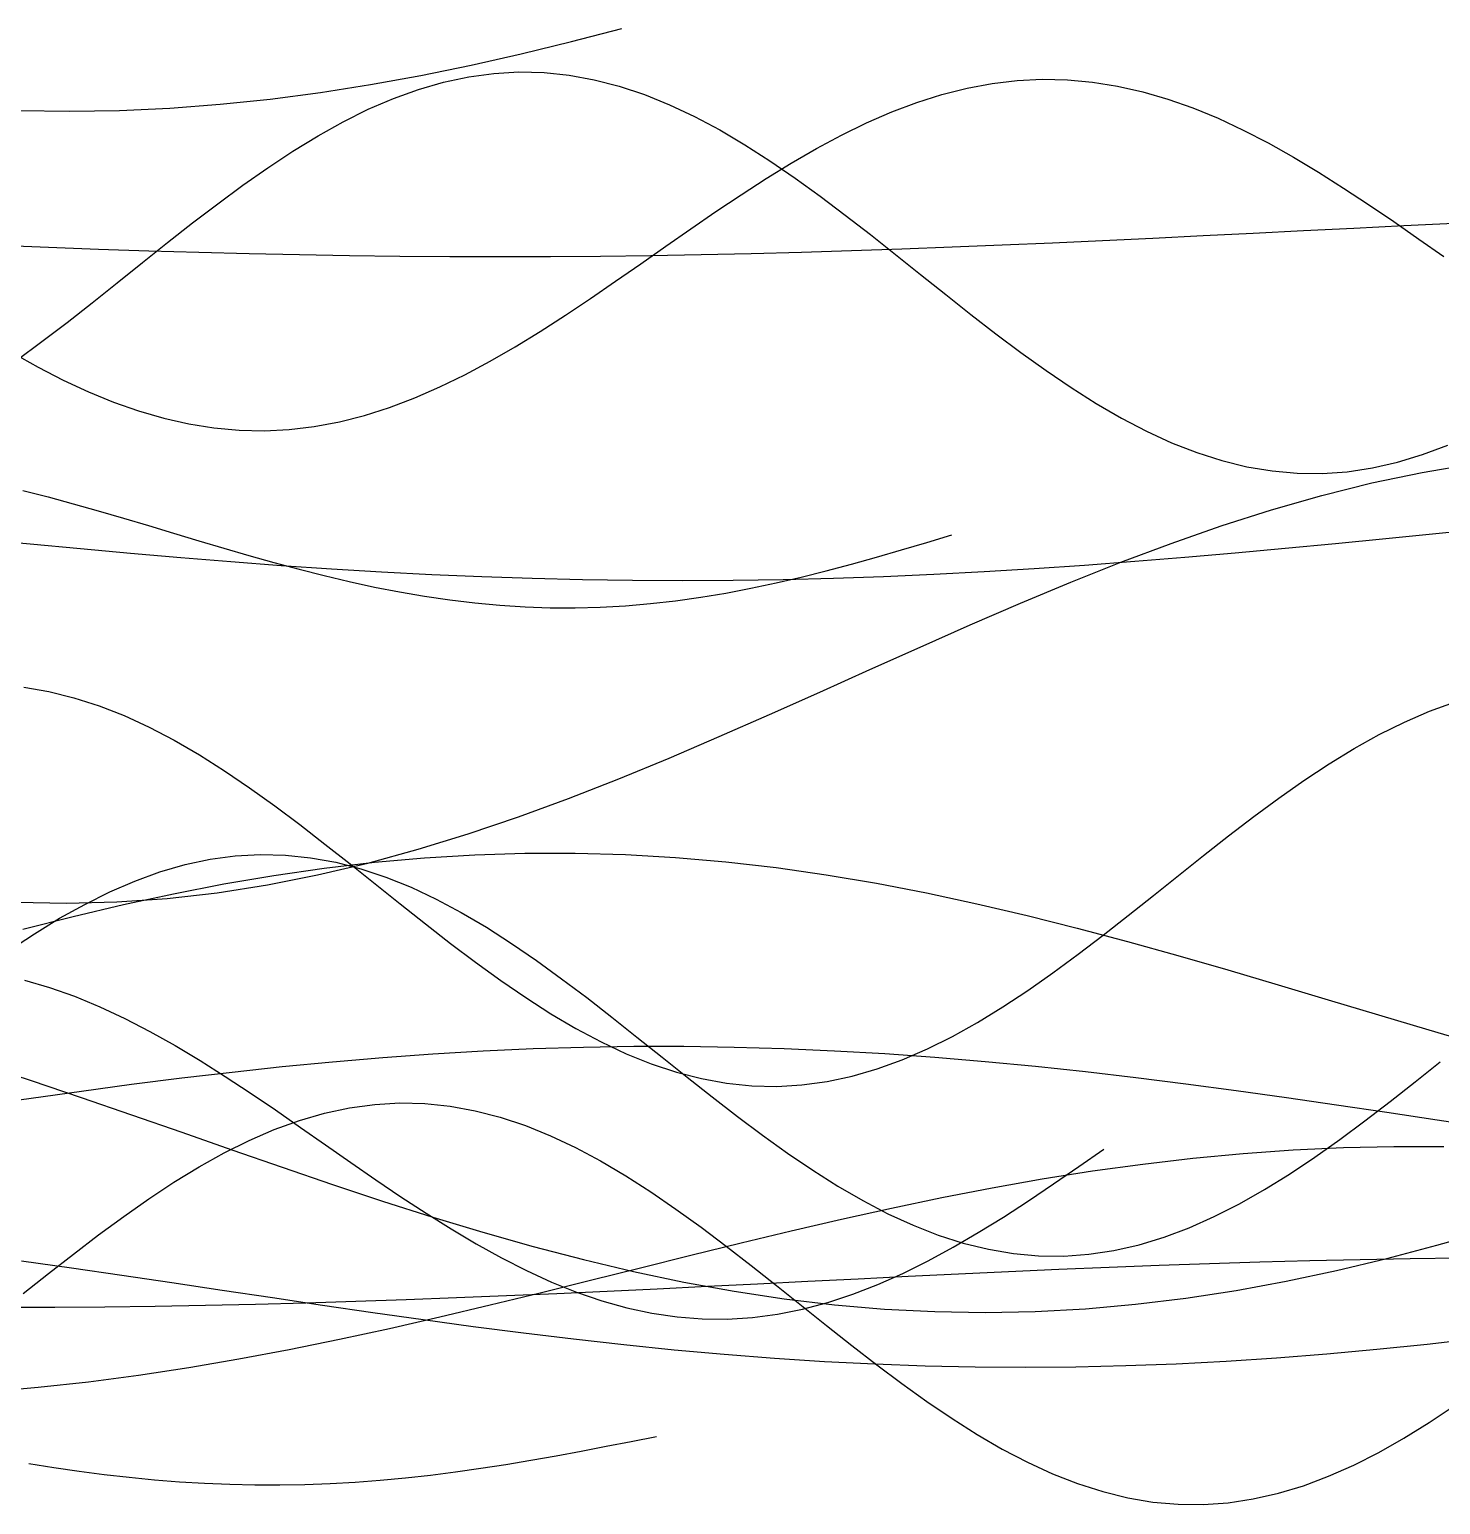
# Model space of a CAD drawing. Header units: metres. Extents: x -249 to 352, y -252 to 258.
# Drawn here: x -18.5 to 37.7, y -9.3 to 49.4 of the extents above; entities that cross this region are included whole.
import ezdxf

# ---------------------------------------------------------------- set-up
doc = ezdxf.new("R2010")
doc.units = ezdxf.units.M

msp = doc.modelspace()

# ---------------------------------------------------------------- linework, layer by layer
for p, q in [((3.105, 48.971, -433.013), (5.105, 49.492, -433.013)), ((1.105, 48.481, -433.013), (3.105, 48.971, -433.013)), ((-0.895, 48.029, -433.013), (1.105, 48.481, -433.013)), ((-4.895, 47.253, -433.013), (-2.895, 47.618, -433.013)), ((-2.895, 47.618, -433.013), (-0.895, 48.029, -433.013)), ((-0.989, 47.564, -433.013), (0.011, 47.699, -433.013)), ((0.011, 47.699, -433.013), (1.011, 47.756, -433.013)), ((1.011, 47.756, -433.013), (2.011, 47.732, -433.013)), ((2.011, 47.732, -433.013), (3.011, 47.628, -433.013)), ((3.011, 47.628, -433.013), (4.011, 47.446, -433.013)), ((-6.895, 46.937, -433.013), (-4.895, 47.253, -433.013)), ((-3.989, 46.698, -433.013), (-2.989, 47.061, -433.013)), ((-2.989, 47.061, -433.013), (-1.989, 47.35, -433.013)), ((-1.989, 47.35, -433.013), (-0.989, 47.564, -433.013)), ((4.011, 47.446, -433.013), (5.011, 47.187, -433.013)), ((5.011, 47.187, -433.013), (6.011, 46.854, -433.013)), ((17.861, 46.855, -433.013), (18.861, 47.108, -433.013)), ((18.861, 47.108, -433.013), (19.861, 47.295, -433.013)), ((19.861, 47.295, -433.013), (20.861, 47.413, -433.013)), ((20.861, 47.413, -433.013), (21.861, 47.463, -433.013)), ((21.861, 47.463, -433.013), (22.861, 47.442, -433.013)), ((22.861, 47.442, -433.013), (23.861, 47.351, -433.013)), ((23.861, 47.351, -433.013), (24.861, 47.192, -433.013)), ((24.861, 47.192, -433.013), (25.861, 46.965, -433.013)), ((-12.895, 46.315, -433.013), (-10.895, 46.466, -433.013)), ((-10.895, 46.466, -433.013), (-8.895, 46.674, -433.013)), ((-8.895, 46.674, -433.013), (-6.895, 46.937, -433.013)), ((-4.989, 46.267, -433.013), (-3.989, 46.698, -433.013)), ((6.011, 46.854, -433.013), (7.011, 46.45, -433.013)), ((7.011, 46.45, -433.013), (8.011, 45.979, -433.013)), ((15.861, 46.16, -433.013), (16.861, 46.538, -433.013)), ((16.861, 46.538, -433.013), (17.861, 46.855, -433.013)), ((25.861, 46.965, -433.013), (26.861, 46.674, -433.013)), ((26.861, 46.674, -433.013), (27.861, 46.32, -433.013)), ((-18.895, 46.217, -433.013), (-16.895, 46.19, -433.013)), ((-16.895, 46.19, -433.013), (-14.895, 46.223, -433.013)), ((-14.895, 46.223, -433.013), (-12.895, 46.315, -433.013)), ((-5.989, 45.77, -433.013), (-4.989, 46.267, -433.013)), ((8.011, 45.979, -433.013), (9.011, 45.446, -433.013)), ((14.861, 45.725, -433.013), (15.861, 46.16, -433.013)), ((27.861, 46.32, -433.013), (28.861, 45.908, -433.013)), ((28.861, 45.908, -433.013), (29.861, 45.442, -433.013)), ((-6.989, 45.213, -433.013), (-5.989, 45.77, -433.013)), ((9.011, 45.446, -433.013), (10.011, 44.856, -433.013)), ((12.861, 44.703, -433.013), (13.861, 45.238, -433.013)), ((13.861, 45.238, -433.013), (14.861, 45.725, -433.013)), ((29.861, 45.442, -433.013), (30.861, 44.926, -433.013)), ((-7.989, 44.602, -433.013), (-6.989, 45.213, -433.013)), ((10.011, 44.856, -433.013), (11.011, 44.215, -433.013)), ((11.861, 44.126, -433.013), (12.861, 44.703, -433.013)), ((30.861, 44.926, -433.013), (31.861, 44.365, -433.013)), ((-8.989, 43.942, -433.013), (-7.989, 44.602, -433.013)), ((10.861, 43.512, -433.013), (11.861, 44.126, -433.013)), ((11.011, 44.215, -433.013), (12.011, 43.53, -433.013)), ((31.861, 44.365, -433.013), (32.861, 43.765, -433.013)), ((-9.989, 43.24, -433.013), (-8.989, 43.942, -433.013)), ((9.861, 42.867, -433.013), (10.861, 43.512, -433.013)), ((12.011, 43.53, -433.013), (13.011, 42.807, -433.013)), ((32.861, 43.765, -433.013), (33.861, 43.132, -433.013)), ((-10.989, 42.504, -433.013), (-9.989, 43.24, -433.013)), ((33.861, 43.132, -433.013), (34.861, 42.473, -433.013)), ((-11.989, 41.74, -433.013), (-10.989, 42.504, -433.013)), ((8.861, 42.199, -433.013), (9.861, 42.867, -433.013)), ((13.011, 42.807, -433.013), (14.011, 42.053, -433.013)), ((34.861, 42.473, -433.013), (35.861, 41.794, -433.013)), ((-12.989, 40.956, -433.013), (-11.989, 41.74, -433.013)), ((7.861, 41.513, -433.013), (8.861, 42.199, -433.013)), ((14.011, 42.053, -433.013), (15.011, 41.277, -433.013)), ((35.861, 41.794, -433.013), (36.861, 41.101, -433.013)), ((36.265, 41.635, -433.013), (38.265, 41.731, -433.013)), ((6.861, 40.817, -433.013), (7.861, 41.513, -433.013)), ((15.011, 41.277, -433.013), (16.011, 40.485, -433.013)), ((24.265, 41.045, -433.013), (26.265, 41.14, -433.013)), ((26.265, 41.14, -433.013), (28.265, 41.238, -433.013)), ((28.265, 41.238, -433.013), (30.265, 41.337, -433.013)), ((30.265, 41.337, -433.013), (32.265, 41.437, -433.013)), ((32.265, 41.437, -433.013), (34.265, 41.536, -433.013)), ((34.265, 41.536, -433.013), (36.265, 41.635, -433.013)), ((-19.735, 40.859, -433.013), (-17.735, 40.778, -433.013)), ((-17.735, 40.778, -433.013), (-15.735, 40.703, -433.013)), ((-15.735, 40.703, -433.013), (-13.735, 40.635, -433.013)), ((-13.989, 40.161, -433.013), (-12.989, 40.956, -433.013)), ((-13.735, 40.635, -433.013), (-11.735, 40.575, -433.013)), ((-11.735, 40.575, -433.013), (-9.735, 40.523, -433.013)), ((5.861, 40.118, -433.013), (6.861, 40.817, -433.013)), ((10.265, 40.528, -433.013), (12.265, 40.58, -433.013)), ((12.265, 40.58, -433.013), (14.265, 40.641, -433.013)), ((14.265, 40.641, -433.013), (16.265, 40.71, -433.013)), ((16.265, 40.71, -433.013), (18.265, 40.785, -433.013)), ((18.265, 40.785, -433.013), (20.265, 40.867, -433.013)), ((20.265, 40.867, -433.013), (22.265, 40.954, -433.013)), ((22.265, 40.954, -433.013), (24.265, 41.045, -433.013)), ((36.861, 41.101, -433.013), (37.861, 40.402, -433.013)), ((-14.989, 39.361, -433.013), (-13.989, 40.161, -433.013)), ((-9.735, 40.523, -433.013), (-7.735, 40.48, -433.013)), ((-7.735, 40.48, -433.013), (-5.735, 40.447, -433.013)), ((-5.735, 40.447, -433.013), (-3.735, 40.422, -433.013)), ((-3.735, 40.422, -433.013), (-1.735, 40.408, -433.013)), ((-1.735, 40.408, -433.013), (0.265, 40.403, -433.013)), ((0.265, 40.403, -433.013), (2.265, 40.409, -433.013)), ((2.265, 40.409, -433.013), (4.265, 40.424, -433.013)), ((4.265, 40.424, -433.013), (6.265, 40.449, -433.013)), ((4.861, 39.421, -433.013), (5.861, 40.118, -433.013)), ((6.265, 40.449, -433.013), (8.265, 40.484, -433.013)), ((8.265, 40.484, -433.013), (10.265, 40.528, -433.013)), ((16.011, 40.485, -433.013), (17.011, 39.686, -433.013)), ((-15.989, 38.565, -433.013), (-14.989, 39.361, -433.013)), ((3.861, 38.735, -433.013), (4.861, 39.421, -433.013)), ((17.011, 39.686, -433.013), (18.011, 38.888, -433.013)), ((18.011, 38.888, -433.013), (19.011, 38.098, -433.013)), ((-16.989, 37.782, -433.013), (-15.989, 38.565, -433.013)), ((2.861, 38.067, -433.013), (3.861, 38.735, -433.013)), ((-17.989, 37.018, -433.013), (-16.989, 37.782, -433.013)), ((1.861, 37.422, -433.013), (2.861, 38.067, -433.013)), ((19.011, 38.098, -433.013), (20.011, 37.325, -433.013)), ((-18.989, 36.281, -433.013), (-17.989, 37.018, -433.013)), ((0.861, 36.808, -433.013), (1.861, 37.422, -433.013)), ((20.011, 37.325, -433.013), (21.011, 36.576, -433.013)), ((-19.139, 36.558, -433.013), (-18.139, 35.997, -433.013)), ((-0.139, 36.23, -433.013), (0.861, 36.808, -433.013)), ((21.011, 36.576, -433.013), (22.011, 35.859, -433.013)), ((-18.139, 35.997, -433.013), (-17.139, 35.481, -433.013)), ((-1.139, 35.695, -433.013), (-0.139, 36.23, -433.013)), ((22.011, 35.859, -433.013), (23.011, 35.181, -433.013)), ((-17.139, 35.481, -433.013), (-16.139, 35.015, -433.013)), ((-2.139, 35.207, -433.013), (-1.139, 35.695, -433.013)), ((-16.139, 35.015, -433.013), (-15.139, 34.604, -433.013)), ((-4.139, 34.394, -433.013), (-3.139, 34.772, -433.013)), ((-3.139, 34.772, -433.013), (-2.139, 35.207, -433.013)), ((23.011, 35.181, -433.013), (24.011, 34.549, -433.013)), ((-15.139, 34.604, -433.013), (-14.139, 34.251, -433.013)), ((-14.139, 34.251, -433.013), (-13.139, 33.96, -433.013)), ((-6.139, 33.822, -433.013), (-5.139, 34.076, -433.013)), ((-5.139, 34.076, -433.013), (-4.139, 34.394, -433.013)), ((24.011, 34.549, -433.013), (25.011, 33.969, -433.013)), ((-13.139, 33.96, -433.013), (-12.139, 33.734, -433.013)), ((-12.139, 33.734, -433.013), (-11.139, 33.576, -433.013)), ((-11.139, 33.576, -433.013), (-10.139, 33.486, -433.013)), ((-9.139, 33.466, -433.013), (-8.139, 33.515, -433.013)), ((-8.139, 33.515, -433.013), (-7.139, 33.635, -433.013)), ((-7.139, 33.635, -433.013), (-6.139, 33.822, -433.013)), ((25.011, 33.969, -433.013), (26.011, 33.447, -433.013)), ((-10.139, 33.486, -433.013), (-9.139, 33.466, -433.013)), ((26.011, 33.447, -433.013), (27.011, 32.987, -433.013)), ((27.011, 32.987, -433.013), (28.011, 32.595, -433.013)), ((28.011, 32.595, -433.013), (29.011, 32.275, -433.013)), ((36.011, 32.21, -433.013), (37.011, 32.513, -433.013)), ((37.011, 32.513, -433.013), (38.011, 32.888, -433.013)), ((29.011, 32.275, -433.013), (30.011, 32.03, -433.013)), ((30.011, 32.03, -433.013), (31.011, 31.862, -433.013)), ((31.011, 31.862, -433.013), (32.011, 31.772, -433.013)), ((32.011, 31.772, -433.013), (33.011, 31.763, -433.013)), ((33.011, 31.763, -433.013), (34.011, 31.833, -433.013)), ((34.011, 31.833, -433.013), (35.011, 31.983, -433.013)), ((34.992, 31.384, -433.013), (36.992, 31.805, -433.013)), ((35.011, 31.983, -433.013), (36.011, 32.21, -433.013)), ((36.992, 31.805, -433.013), (38.992, 32.145, -433.013)), ((32.992, 30.886, -433.013), (34.992, 31.384, -433.013)), ((-18.746, 31.083, -433.013), (-17.746, 30.826, -433.013)), ((-17.746, 30.826, -433.013), (-16.746, 30.555, -433.013)), ((-16.746, 30.555, -433.013), (-15.746, 30.273, -433.013)), ((30.992, 30.315, -433.013), (32.992, 30.886, -433.013)), ((-15.746, 30.273, -433.013), (-14.746, 29.981, -433.013)), ((-14.746, 29.981, -433.013), (-13.746, 29.684, -433.013)), ((28.992, 29.678, -433.013), (30.992, 30.315, -433.013)), ((-13.746, 29.684, -433.013), (-12.746, 29.385, -433.013)), ((-12.746, 29.385, -433.013), (-11.746, 29.085, -433.013)), ((26.992, 28.98, -433.013), (28.992, 29.678, -433.013)), ((37.54, 29.37, -433.013), (39.54, 29.57, -433.013)), ((-20.46, 29.154, -433.013), (-18.46, 28.959, -433.013)), ((-18.46, 28.959, -433.013), (-16.46, 28.769, -433.013)), ((-11.746, 29.085, -433.013), (-10.746, 28.789, -433.013)), ((-10.746, 28.789, -433.013), (-9.746, 28.499, -433.013)), ((16.254, 28.72, -433.013), (17.254, 29.015, -433.013)), ((17.254, 29.015, -433.013), (18.254, 29.314, -433.013)), ((24.992, 28.23, -433.013), (26.992, 28.98, -433.013)), ((31.54, 28.786, -433.013), (33.54, 28.976, -433.013)), ((33.54, 28.976, -433.013), (35.54, 29.171, -433.013)), ((35.54, 29.171, -433.013), (37.54, 29.37, -433.013)), ((-16.46, 28.769, -433.013), (-14.46, 28.587, -433.013)), ((-14.46, 28.587, -433.013), (-12.46, 28.414, -433.013)), ((-12.46, 28.414, -433.013), (-10.46, 28.252, -433.013)), ((-10.46, 28.252, -433.013), (-8.46, 28.103, -433.013)), ((-9.746, 28.499, -433.013), (-8.746, 28.219, -433.013)), ((-8.746, 28.219, -433.013), (-7.746, 27.95, -433.013)), ((14.254, 28.154, -433.013), (15.254, 28.432, -433.013)), ((15.254, 28.432, -433.013), (16.254, 28.72, -433.013)), ((22.992, 27.433, -433.013), (24.992, 28.23, -433.013)), ((23.54, 28.115, -433.013), (25.54, 28.266, -433.013)), ((25.54, 28.266, -433.013), (27.54, 28.429, -433.013)), ((27.54, 28.429, -433.013), (29.54, 28.603, -433.013)), ((29.54, 28.603, -433.013), (31.54, 28.786, -433.013)), ((-8.46, 28.103, -433.013), (-6.46, 27.967, -433.013)), ((-7.746, 27.95, -433.013), (-6.746, 27.696, -433.013)), ((-6.746, 27.696, -433.013), (-5.746, 27.459, -433.013)), ((-6.46, 27.967, -433.013), (-4.46, 27.847, -433.013)), ((-4.46, 27.847, -433.013), (-2.46, 27.743, -433.013)), ((-2.46, 27.743, -433.013), (-0.46, 27.657, -433.013)), ((-0.46, 27.657, -433.013), (1.54, 27.589, -433.013)), ((11.254, 27.405, -433.013), (12.254, 27.638, -433.013)), ((12.254, 27.638, -433.013), (13.254, 27.888, -433.013)), ((13.254, 27.888, -433.013), (14.254, 28.154, -433.013)), ((13.54, 27.594, -433.013), (15.54, 27.664, -433.013)), ((15.54, 27.664, -433.013), (17.54, 27.752, -433.013)), ((17.54, 27.752, -433.013), (19.54, 27.857, -433.013)), ((19.54, 27.857, -433.013), (21.54, 27.978, -433.013)), ((21.54, 27.978, -433.013), (23.54, 28.115, -433.013)), ((-5.746, 27.459, -433.013), (-4.746, 27.241, -433.013)), ((-4.746, 27.241, -433.013), (-3.746, 27.045, -433.013)), ((-3.746, 27.045, -433.013), (-2.746, 26.873, -433.013)), ((1.54, 27.589, -433.013), (3.54, 27.541, -433.013)), ((3.54, 27.541, -433.013), (5.54, 27.512, -433.013)), ((5.54, 27.512, -433.013), (7.54, 27.502, -433.013)), ((7.54, 27.502, -433.013), (9.54, 27.513, -433.013)), ((9.254, 27.002, -433.013), (10.254, 27.192, -433.013)), ((9.54, 27.513, -433.013), (11.54, 27.544, -433.013)), ((10.254, 27.192, -433.013), (11.254, 27.405, -433.013)), ((11.54, 27.544, -433.013), (13.54, 27.594, -433.013)), ((20.992, 26.599, -433.013), (22.992, 27.433, -433.013)), ((-2.746, 26.873, -433.013), (-1.746, 26.726, -433.013)), ((-1.746, 26.726, -433.013), (-0.746, 26.606, -433.013)), ((-0.746, 26.606, -433.013), (0.254, 26.514, -433.013)), ((0.254, 26.514, -433.013), (1.254, 26.451, -433.013)), ((1.254, 26.451, -433.013), (2.254, 26.417, -433.013)), ((3.254, 26.414, -433.013), (4.254, 26.44, -433.013)), ((4.254, 26.44, -433.013), (5.254, 26.496, -433.013)), ((5.254, 26.496, -433.013), (6.254, 26.581, -433.013)), ((6.254, 26.581, -433.013), (7.254, 26.695, -433.013)), ((7.254, 26.695, -433.013), (8.254, 26.835, -433.013)), ((8.254, 26.835, -433.013), (9.254, 27.002, -433.013)), ((18.992, 25.735, -433.013), (20.992, 26.599, -433.013)), ((2.254, 26.417, -433.013), (3.254, 26.414, -433.013)), ((16.992, 24.851, -433.013), (18.992, 25.735, -433.013)), ((14.992, 23.954, -433.013), (16.992, 24.851, -433.013)), ((12.992, 23.055, -433.013), (14.992, 23.954, -433.013)), ((-18.716, 23.245, -433.013), (-17.716, 23.076, -433.013)), ((-17.716, 23.076, -433.013), (-16.716, 22.83, -433.013)), ((10.992, 22.161, -433.013), (12.992, 23.055, -433.013)), ((-16.716, 22.83, -433.013), (-15.716, 22.51, -433.013)), ((-15.716, 22.51, -433.013), (-14.716, 22.117, -433.013)), ((37.284, 22.293, -433.013), (38.284, 22.655, -433.013)), ((-14.716, 22.117, -433.013), (-13.716, 21.657, -433.013)), ((8.992, 21.282, -433.013), (10.992, 22.161, -433.013)), ((35.284, 21.364, -433.013), (36.284, 21.861, -433.013)), ((36.284, 21.861, -433.013), (37.284, 22.293, -433.013)), ((-13.716, 21.657, -433.013), (-12.716, 21.134, -433.013)), ((6.992, 20.427, -433.013), (8.992, 21.282, -433.013)), ((34.284, 20.807, -433.013), (35.284, 21.364, -433.013)), ((-12.716, 21.134, -433.013), (-11.716, 20.553, -433.013)), ((33.284, 20.196, -433.013), (34.284, 20.807, -433.013)), ((-11.716, 20.553, -433.013), (-10.716, 19.921, -433.013)), ((4.992, 19.605, -433.013), (6.992, 20.427, -433.013)), ((32.284, 19.536, -433.013), (33.284, 20.196, -433.013)), ((-10.716, 19.921, -433.013), (-9.716, 19.242, -433.013)), ((2.992, 18.822, -433.013), (4.992, 19.605, -433.013)), ((31.284, 18.834, -433.013), (32.284, 19.536, -433.013)), ((-9.716, 19.242, -433.013), (-8.716, 18.525, -433.013)), ((0.992, 18.088, -433.013), (2.992, 18.822, -433.013)), ((30.284, 18.098, -433.013), (31.284, 18.834, -433.013)), ((-8.716, 18.525, -433.013), (-7.716, 17.776, -433.013)), ((-7.716, 17.776, -433.013), (-6.716, 17.003, -433.013)), ((-1.008, 17.41, -433.013), (0.992, 18.088, -433.013)), ((29.284, 17.334, -433.013), (30.284, 18.098, -433.013)), ((-3.008, 16.794, -433.013), (-1.008, 17.41, -433.013)), ((28.284, 16.551, -433.013), (29.284, 17.334, -433.013)), ((-11.287, 16.395, -433.013), (-10.287, 16.531, -433.013)), ((-10.287, 16.531, -433.013), (-9.287, 16.587, -433.013)), ((-9.287, 16.587, -433.013), (-8.287, 16.563, -433.013)), ((-8.287, 16.563, -433.013), (-7.287, 16.46, -433.013)), ((-7.287, 16.46, -433.013), (-6.287, 16.278, -433.013)), ((-6.716, 17.003, -433.013), (-5.716, 16.213, -433.013)), ((-5.008, 16.246, -433.013), (-3.008, 16.794, -433.013)), ((-4.747, 16.278, -433.013), (-2.747, 16.457, -433.013)), ((-2.747, 16.457, -433.013), (-0.747, 16.579, -433.013)), ((-0.747, 16.579, -433.013), (1.253, 16.641, -433.013)), ((1.253, 16.641, -433.013), (3.253, 16.644, -433.013)), ((3.253, 16.644, -433.013), (5.253, 16.586, -433.013)), ((5.253, 16.586, -433.013), (7.253, 16.469, -433.013)), ((7.253, 16.469, -433.013), (9.253, 16.294, -433.013)), ((27.284, 15.755, -433.013), (28.284, 16.551, -433.013)), ((-14.287, 15.53, -433.013), (-13.287, 15.892, -433.013)), ((-13.287, 15.892, -433.013), (-12.287, 16.182, -433.013)), ((-12.287, 16.182, -433.013), (-11.287, 16.395, -433.013)), ((-8.747, 15.753, -433.013), (-6.747, 16.042, -433.013)), ((-7.008, 15.772, -433.013), (-5.008, 16.246, -433.013)), ((-6.747, 16.042, -433.013), (-4.747, 16.278, -433.013)), ((-6.287, 16.278, -433.013), (-5.287, 16.019, -433.013)), ((-5.716, 16.213, -433.013), (-4.716, 15.415, -433.013)), ((-5.287, 16.019, -433.013), (-4.287, 15.686, -433.013)), ((9.253, 16.294, -433.013), (11.253, 16.063, -433.013)), ((11.253, 16.063, -433.013), (13.253, 15.778, -433.013)), ((-15.287, 15.098, -433.013), (-14.287, 15.53, -433.013)), ((-12.747, 15.024, -433.013), (-10.747, 15.412, -433.013)), ((-11.008, 15.065, -433.013), (-9.008, 15.378, -433.013)), ((-10.747, 15.412, -433.013), (-8.747, 15.753, -433.013)), ((-9.008, 15.378, -433.013), (-7.008, 15.772, -433.013)), ((-4.716, 15.415, -433.013), (-3.716, 14.616, -433.013)), ((-4.287, 15.686, -433.013), (-3.287, 15.282, -433.013)), ((-3.287, 15.282, -433.013), (-2.287, 14.811, -433.013)), ((13.253, 15.778, -433.013), (15.253, 15.441, -433.013)), ((15.253, 15.441, -433.013), (17.253, 15.056, -433.013)), ((26.284, 14.955, -433.013), (27.284, 15.755, -433.013)), ((-19.008, 14.693, -433.013), (-17.008, 14.652, -433.013)), ((-17.008, 14.652, -433.013), (-15.008, 14.7, -433.013)), ((-16.287, 14.602, -433.013), (-15.287, 15.098, -433.013)), ((-15.008, 14.7, -433.013), (-13.008, 14.839, -433.013)), ((-14.747, 14.592, -433.013), (-12.747, 15.024, -433.013)), ((-13.008, 14.839, -433.013), (-11.008, 15.065, -433.013)), ((-2.287, 14.811, -433.013), (-1.287, 14.278, -433.013)), ((17.253, 15.056, -433.013), (19.253, 14.628, -433.013)), ((25.284, 14.16, -433.013), (26.284, 14.955, -433.013)), ((-18.747, 13.615, -433.013), (-16.747, 14.121, -433.013)), ((-17.287, 14.045, -433.013), (-16.287, 14.602, -433.013)), ((-16.747, 14.121, -433.013), (-14.747, 14.592, -433.013)), ((-3.716, 14.616, -433.013), (-2.716, 13.824, -433.013)), ((-1.287, 14.278, -433.013), (-0.287, 13.688, -433.013)), ((19.253, 14.628, -433.013), (21.253, 14.159, -433.013)), ((21.253, 14.159, -433.013), (23.253, 13.656, -433.013)), ((24.284, 13.376, -433.013), (25.284, 14.16, -433.013)), ((-18.287, 13.433, -433.013), (-17.287, 14.045, -433.013)), ((-2.716, 13.824, -433.013), (-1.716, 13.048, -433.013)), ((-0.287, 13.688, -433.013), (0.713, 13.047, -433.013)), ((23.253, 13.656, -433.013), (25.253, 13.123, -433.013)), ((-19.287, 12.774, -433.013), (-18.287, 13.433, -433.013)), ((-1.716, 13.048, -433.013), (-0.716, 12.294, -433.013)), ((0.713, 13.047, -433.013), (1.713, 12.362, -433.013)), ((23.284, 12.612, -433.013), (24.284, 13.376, -433.013)), ((25.253, 13.123, -433.013), (27.253, 12.565, -433.013)), ((1.713, 12.362, -433.013), (2.713, 11.638, -433.013)), ((22.284, 11.875, -433.013), (23.284, 12.612, -433.013)), ((27.253, 12.565, -433.013), (29.253, 11.987, -433.013)), ((-0.716, 12.294, -433.013), (0.284, 11.572, -433.013)), ((21.284, 11.173, -433.013), (22.284, 11.875, -433.013)), ((29.253, 11.987, -433.013), (31.253, 11.397, -433.013)), ((-18.689, 11.583, -433.013), (-17.689, 11.291, -433.013)), ((-17.689, 11.291, -433.013), (-16.689, 10.938, -433.013)), ((0.284, 11.572, -433.013), (1.284, 10.887, -433.013)), ((2.713, 11.638, -433.013), (3.713, 10.885, -433.013)), ((20.284, 10.513, -433.013), (21.284, 11.173, -433.013)), ((31.253, 11.397, -433.013), (33.253, 10.799, -433.013)), ((-16.689, 10.938, -433.013), (-15.689, 10.526, -433.013)), ((1.284, 10.887, -433.013), (2.284, 10.246, -433.013)), ((3.713, 10.885, -433.013), (4.713, 10.108, -433.013)), ((33.253, 10.799, -433.013), (35.253, 10.199, -433.013)), ((-15.689, 10.526, -433.013), (-14.689, 10.059, -433.013)), ((-14.689, 10.059, -433.013), (-13.689, 9.543, -433.013)), ((2.284, 10.246, -433.013), (3.284, 9.657, -433.013)), ((4.713, 10.108, -433.013), (5.713, 9.317, -433.013)), ((19.284, 9.901, -433.013), (20.284, 10.513, -433.013)), ((35.253, 10.199, -433.013), (37.253, 9.604, -433.013)), ((-13.689, 9.543, -433.013), (-12.689, 8.982, -433.013)), ((3.284, 9.657, -433.013), (4.284, 9.124, -433.013)), ((18.284, 9.344, -433.013), (19.284, 9.901, -433.013)), ((37.253, 9.604, -433.013), (39.253, 9.019, -433.013)), ((-12.689, 8.982, -433.013), (-11.689, 8.382, -433.013)), ((-0.416, 8.765, -433.013), (1.584, 8.855, -433.013)), ((1.584, 8.855, -433.013), (3.584, 8.915, -433.013)), ((3.584, 8.915, -433.013), (5.584, 8.947, -433.013)), ((4.284, 9.124, -433.013), (5.284, 8.654, -433.013)), ((5.584, 8.947, -433.013), (7.584, 8.948, -433.013)), ((5.713, 9.317, -433.013), (6.713, 8.518, -433.013)), ((7.584, 8.948, -433.013), (9.584, 8.919, -433.013)), ((9.584, 8.919, -433.013), (11.584, 8.861, -433.013)), ((11.584, 8.861, -433.013), (13.584, 8.773, -433.013)), ((16.284, 8.414, -433.013), (17.284, 8.846, -433.013)), ((17.284, 8.846, -433.013), (18.284, 9.344, -433.013)), ((-20.421, 8.234, -433.013), (-18.421, 7.582, -433.013)), ((-11.689, 8.382, -433.013), (-10.689, 7.75, -433.013)), ((-8.416, 8.138, -433.013), (-6.416, 8.332, -433.013)), ((-6.416, 8.332, -433.013), (-4.416, 8.502, -433.013)), ((-4.416, 8.502, -433.013), (-2.416, 8.647, -433.013)), ((-2.416, 8.647, -433.013), (-0.416, 8.765, -433.013)), ((5.284, 8.654, -433.013), (6.284, 8.251, -433.013)), ((6.284, 8.251, -433.013), (7.284, 7.918, -433.013)), ((6.713, 8.518, -433.013), (7.713, 7.719, -433.013)), ((13.584, 8.773, -433.013), (15.584, 8.658, -433.013)), ((15.284, 8.051, -433.013), (16.284, 8.414, -433.013)), ((15.584, 8.658, -433.013), (17.584, 8.515, -433.013)), ((17.584, 8.515, -433.013), (19.584, 8.346, -433.013)), ((19.584, 8.346, -433.013), (21.584, 8.154, -433.013)), ((36.713, 7.53, -433.013), (37.713, 8.327, -433.013)), ((-14.416, 7.433, -433.013), (-12.416, 7.686, -433.013)), ((-12.416, 7.686, -433.013), (-10.416, 7.922, -433.013)), ((-10.689, 7.75, -433.013), (-9.689, 7.09, -433.013)), ((-10.416, 7.922, -433.013), (-8.416, 8.138, -433.013)), ((7.284, 7.918, -433.013), (8.284, 7.66, -433.013)), ((7.713, 7.719, -433.013), (8.713, 6.93, -433.013)), ((8.284, 7.66, -433.013), (9.284, 7.479, -433.013)), ((13.284, 7.546, -433.013), (14.284, 7.761, -433.013)), ((14.284, 7.761, -433.013), (15.284, 8.051, -433.013)), ((21.584, 8.154, -433.013), (23.584, 7.94, -433.013)), ((23.584, 7.94, -433.013), (25.584, 7.706, -433.013)), ((25.584, 7.706, -433.013), (27.584, 7.454, -433.013)), ((-18.421, 7.582, -433.013), (-16.421, 6.909, -433.013)), ((-18.416, 6.886, -433.013), (-16.416, 7.166, -433.013)), ((-16.416, 7.166, -433.013), (-14.416, 7.433, -433.013)), ((-9.689, 7.09, -433.013), (-8.689, 6.411, -433.013)), ((9.284, 7.479, -433.013), (10.284, 7.376, -433.013)), ((10.284, 7.376, -433.013), (11.284, 7.353, -433.013)), ((11.284, 7.353, -433.013), (12.284, 7.41, -433.013)), ((12.284, 7.41, -433.013), (13.284, 7.546, -433.013)), ((27.584, 7.454, -433.013), (29.584, 7.187, -433.013)), ((29.584, 7.187, -433.013), (31.584, 6.908, -433.013)), ((35.713, 6.744, -433.013), (36.713, 7.53, -433.013)), ((-20.416, 6.596, -433.013), (-18.416, 6.886, -433.013)), ((-16.421, 6.909, -433.013), (-14.421, 6.22, -433.013)), ((-6.733, 6.285, -433.013), (-5.733, 6.499, -433.013)), ((-5.733, 6.499, -433.013), (-4.733, 6.634, -433.013)), ((-4.733, 6.634, -433.013), (-3.733, 6.691, -433.013)), ((-3.733, 6.691, -433.013), (-2.733, 6.667, -433.013)), ((-2.733, 6.667, -433.013), (-1.733, 6.563, -433.013)), ((-1.733, 6.563, -433.013), (-0.733, 6.381, -433.013)), ((8.713, 6.93, -433.013), (9.713, 6.157, -433.013)), ((31.584, 6.908, -433.013), (33.584, 6.62, -433.013)), ((33.584, 6.62, -433.013), (35.584, 6.324, -433.013)), ((34.713, 5.976, -433.013), (35.713, 6.744, -433.013)), ((-14.421, 6.22, -433.013), (-12.421, 5.522, -433.013)), ((-8.733, 5.634, -433.013), (-7.733, 5.996, -433.013)), ((-8.689, 6.411, -433.013), (-7.689, 5.718, -433.013)), ((-7.733, 5.996, -433.013), (-6.733, 6.285, -433.013)), ((-0.733, 6.381, -433.013), (0.267, 6.122, -433.013)), ((0.267, 6.122, -433.013), (1.267, 5.789, -433.013)), ((9.713, 6.157, -433.013), (10.713, 5.408, -433.013)), ((33.713, 5.234, -433.013), (34.713, 5.976, -433.013)), ((35.584, 6.324, -433.013), (37.584, 6.025, -433.013)), ((37.584, 6.025, -433.013), (39.584, 5.726, -433.013)), ((-12.421, 5.522, -433.013), (-10.421, 4.823, -433.013)), ((-9.733, 5.202, -433.013), (-8.733, 5.634, -433.013)), ((-7.689, 5.718, -433.013), (-6.689, 5.019, -433.013)), ((1.267, 5.789, -433.013), (2.267, 5.385, -433.013)), ((2.267, 5.385, -433.013), (3.267, 4.914, -433.013)), ((10.713, 5.408, -433.013), (11.713, 4.691, -433.013)), ((-11.733, 4.148, -433.013), (-10.733, 4.705, -433.013)), ((-10.733, 4.705, -433.013), (-9.733, 5.202, -433.013)), ((-10.421, 4.823, -433.013), (-8.421, 4.128, -433.013)), ((-6.689, 5.019, -433.013), (-5.689, 4.32, -433.013)), ((3.267, 4.914, -433.013), (4.267, 4.381, -433.013)), ((23.311, 4.155, -433.013), (24.311, 4.852, -433.013)), ((29.859, 4.681, -433.013), (31.859, 4.822, -433.013)), ((31.859, 4.822, -433.013), (33.859, 4.915, -433.013)), ((32.713, 4.526, -433.013), (33.713, 5.234, -433.013)), ((33.859, 4.915, -433.013), (35.859, 4.959, -433.013)), ((35.859, 4.959, -433.013), (37.859, 4.952, -433.013)), ((-12.733, 3.537, -433.013), (-11.733, 4.148, -433.013)), ((-8.421, 4.128, -433.013), (-6.421, 3.446, -433.013)), ((-5.689, 4.32, -433.013), (-4.689, 3.629, -433.013)), ((4.267, 4.381, -433.013), (5.267, 3.791, -433.013)), ((11.713, 4.691, -433.013), (12.713, 4.013, -433.013)), ((22.311, 3.467, -433.013), (23.311, 4.155, -433.013)), ((23.859, 3.981, -433.013), (25.859, 4.258, -433.013)), ((25.859, 4.258, -433.013), (27.859, 4.492, -433.013)), ((27.859, 4.492, -433.013), (29.859, 4.681, -433.013)), ((31.713, 3.858, -433.013), (32.713, 4.526, -433.013)), ((-13.733, 2.877, -433.013), (-12.733, 3.537, -433.013)), ((-4.689, 3.629, -433.013), (-3.689, 2.953, -433.013)), ((5.267, 3.791, -433.013), (6.267, 3.15, -433.013)), ((12.713, 4.013, -433.013), (13.713, 3.381, -433.013)), ((19.859, 3.31, -433.013), (21.859, 3.664, -433.013)), ((21.859, 3.664, -433.013), (23.859, 3.981, -433.013)), ((30.713, 3.238, -433.013), (31.713, 3.858, -433.013)), ((-6.421, 3.446, -433.013), (-4.421, 2.783, -433.013)), ((-3.689, 2.953, -433.013), (-2.689, 2.298, -433.013)), ((6.267, 3.15, -433.013), (7.267, 2.465, -433.013)), ((13.713, 3.381, -433.013), (14.713, 2.801, -433.013)), ((17.859, 2.923, -433.013), (19.859, 3.31, -433.013)), ((21.311, 2.795, -433.013), (22.311, 3.467, -433.013)), ((29.713, 2.671, -433.013), (30.713, 3.238, -433.013)), ((-14.733, 2.175, -433.013), (-13.733, 2.877, -433.013)), ((-4.421, 2.783, -433.013), (-2.421, 2.146, -433.013)), ((7.267, 2.465, -433.013), (8.267, 1.742, -433.013)), ((13.859, 2.063, -433.013), (15.859, 2.506, -433.013)), ((14.713, 2.801, -433.013), (15.713, 2.278, -433.013)), ((15.859, 2.506, -433.013), (17.859, 2.923, -433.013)), ((20.311, 2.146, -433.013), (21.311, 2.795, -433.013)), ((28.713, 2.163, -433.013), (29.713, 2.671, -433.013)), ((-15.733, 1.439, -433.013), (-14.733, 2.175, -433.013)), ((-2.689, 2.298, -433.013), (-1.689, 1.671, -433.013)), ((-2.421, 2.146, -433.013), (-0.421, 1.541, -433.013)), ((11.859, 1.6, -433.013), (13.859, 2.063, -433.013)), ((15.713, 2.278, -433.013), (16.713, 1.819, -433.013)), ((16.713, 1.819, -433.013), (17.713, 1.427, -433.013)), ((19.311, 1.526, -433.013), (20.311, 2.146, -433.013)), ((27.713, 1.719, -433.013), (28.713, 2.163, -433.013)), ((-16.733, 0.675, -433.013), (-15.733, 1.439, -433.013)), ((-1.689, 1.671, -433.013), (-0.689, 1.077, -433.013)), ((-0.421, 1.541, -433.013), (1.579, 0.973, -433.013)), ((8.267, 1.742, -433.013), (9.267, 0.988, -433.013)), ((9.859, 1.12, -433.013), (11.859, 1.6, -433.013)), ((17.713, 1.427, -433.013), (18.713, 1.107, -433.013)), ((18.311, 0.942, -433.013), (19.311, 1.526, -433.013)), ((25.713, 1.042, -433.013), (26.713, 1.344, -433.013)), ((26.713, 1.344, -433.013), (27.713, 1.719, -433.013)), ((37.579, 1.022, -433.013), (39.579, 1.593, -433.013)), ((-17.733, -0.108, -433.013), (-16.733, 0.675, -433.013)), ((-0.689, 1.077, -433.013), (0.311, 0.524, -433.013)), ((1.579, 0.973, -433.013), (3.579, 0.45, -433.013)), ((5.859, 0.13, -433.013), (7.859, 0.628, -433.013)), ((7.859, 0.628, -433.013), (9.859, 1.12, -433.013)), ((9.267, 0.988, -433.013), (10.267, 0.212, -433.013)), ((17.311, 0.399, -433.013), (18.311, 0.942, -433.013)), ((18.713, 1.107, -433.013), (19.713, 0.862, -433.013)), ((19.713, 0.862, -433.013), (20.713, 0.693, -433.013)), ((20.713, 0.693, -433.013), (21.713, 0.604, -433.013)), ((21.713, 0.604, -433.013), (22.713, 0.595, -433.013)), ((22.713, 0.595, -433.013), (23.713, 0.665, -433.013)), ((23.713, 0.665, -433.013), (24.713, 0.814, -433.013)), ((24.713, 0.814, -433.013), (25.713, 1.042, -433.013)), ((35.579, 0.494, -433.013), (37.579, 1.022, -433.013)), ((-18.81, 0.401, -433.013), (-16.81, 0.122, -433.013)), ((-16.81, 0.122, -433.013), (-14.81, -0.166, -433.013)), ((0.311, 0.524, -433.013), (1.311, 0.016, -433.013)), ((1.311, 0.016, -433.013), (2.311, -0.441, -433.013)), ((3.579, 0.45, -433.013), (5.579, -0.025, -433.013)), ((3.859, -0.369, -433.013), (5.859, 0.13, -433.013)), ((10.267, 0.212, -433.013), (11.267, -0.58, -433.013)), ((16.311, -0.097, -433.013), (17.311, 0.399, -433.013)), ((20.52, -0.024, -433.013), (22.52, 0.065, -433.013)), ((22.52, 0.065, -433.013), (24.52, 0.148, -433.013)), ((24.52, 0.148, -433.013), (26.52, 0.225, -433.013)), ((26.52, 0.225, -433.013), (28.52, 0.296, -433.013)), ((28.52, 0.296, -433.013), (30.52, 0.36, -433.013)), ((30.52, 0.36, -433.013), (32.52, 0.415, -433.013)), ((31.579, -0.411, -433.013), (33.579, 0.015, -433.013)), ((32.52, 0.415, -433.013), (34.52, 0.462, -433.013)), ((33.579, 0.015, -433.013), (35.579, 0.494, -433.013)), ((34.52, 0.462, -433.013), (36.52, 0.5, -433.013)), ((36.52, 0.5, -433.013), (38.52, 0.528, -433.013)), ((-18.733, -0.904, -433.013), (-17.733, -0.108, -433.013)), ((-14.81, -0.166, -433.013), (-12.81, -0.462, -433.013)), ((-12.81, -0.462, -433.013), (-10.81, -0.761, -433.013)), ((1.859, -0.866, -433.013), (3.859, -0.369, -433.013)), ((2.311, -0.441, -433.013), (3.311, -0.843, -433.013)), ((5.579, -0.025, -433.013), (7.579, -0.446, -433.013)), ((7.579, -0.446, -433.013), (9.579, -0.809, -433.013)), ((8.52, -0.61, -433.013), (10.52, -0.51, -433.013)), ((10.52, -0.51, -433.013), (12.52, -0.411, -433.013)), ((11.267, -0.58, -433.013), (12.267, -1.379, -433.013)), ((12.52, -0.411, -433.013), (14.52, -0.311, -433.013)), ((14.311, -0.93, -433.013), (15.311, -0.541, -433.013)), ((14.52, -0.311, -433.013), (16.52, -0.213, -433.013)), ((15.311, -0.541, -433.013), (16.311, -0.097, -433.013)), ((16.52, -0.213, -433.013), (18.52, -0.117, -433.013)), ((18.52, -0.117, -433.013), (20.52, -0.024, -433.013)), ((29.579, -0.779, -433.013), (31.579, -0.411, -433.013)), ((-10.81, -0.761, -433.013), (-8.81, -1.06, -433.013)), ((-8.81, -1.06, -433.013), (-6.81, -1.358, -433.013)), ((-5.48, -1.206, -433.013), (-3.48, -1.138, -433.013)), ((-3.48, -1.138, -433.013), (-1.48, -1.062, -433.013)), ((-1.48, -1.062, -433.013), (0.52, -0.981, -433.013)), ((-0.141, -1.354, -433.013), (1.859, -0.866, -433.013)), ((0.52, -0.981, -433.013), (2.52, -0.894, -433.013)), ((2.52, -0.894, -433.013), (4.52, -0.802, -433.013)), ((3.311, -0.843, -433.013), (4.311, -1.185, -433.013)), ((4.52, -0.802, -433.013), (6.52, -0.707, -433.013)), ((6.52, -0.707, -433.013), (8.52, -0.61, -433.013)), ((9.579, -0.809, -433.013), (11.579, -1.111, -433.013)), ((11.579, -1.111, -433.013), (13.579, -1.348, -433.013)), ((13.311, -1.258, -433.013), (14.311, -0.93, -433.013)), ((25.579, -1.329, -433.013), (27.579, -1.087, -433.013)), ((27.579, -1.087, -433.013), (29.579, -0.779, -433.013)), ((-19.48, -1.444, -433.013), (-17.48, -1.439, -433.013)), ((-17.48, -1.439, -433.013), (-15.48, -1.423, -433.013)), ((-15.48, -1.423, -433.013), (-13.48, -1.398, -433.013)), ((-13.48, -1.398, -433.013), (-11.48, -1.363, -433.013)), ((-11.48, -1.363, -433.013), (-9.48, -1.32, -433.013)), ((-9.48, -1.32, -433.013), (-7.48, -1.267, -433.013)), ((-7.48, -1.267, -433.013), (-5.48, -1.206, -433.013)), ((-6.81, -1.358, -433.013), (-4.81, -1.65, -433.013)), ((-4.81, -1.65, -433.013), (-2.81, -1.934, -433.013)), ((-2.141, -1.829, -433.013), (-0.141, -1.354, -433.013)), ((4.311, -1.185, -433.013), (5.311, -1.465, -433.013)), ((5.311, -1.465, -433.013), (6.311, -1.68, -433.013)), ((6.311, -1.68, -433.013), (7.311, -1.827, -433.013)), ((10.311, -1.852, -433.013), (11.311, -1.721, -433.013)), ((11.311, -1.721, -433.013), (12.311, -1.523, -433.013)), ((12.267, -1.379, -433.013), (13.267, -2.177, -433.013)), ((12.311, -1.523, -433.013), (13.311, -1.258, -433.013)), ((13.579, -1.348, -433.013), (15.579, -1.518, -433.013)), ((15.579, -1.518, -433.013), (17.579, -1.619, -433.013)), ((17.579, -1.619, -433.013), (19.579, -1.651, -433.013)), ((19.579, -1.651, -433.013), (21.579, -1.613, -433.013)), ((21.579, -1.613, -433.013), (23.579, -1.506, -433.013)), ((23.579, -1.506, -433.013), (25.579, -1.329, -433.013)), ((-6.141, -2.721, -433.013), (-4.141, -2.286, -433.013)), ((-4.141, -2.286, -433.013), (-2.141, -1.829, -433.013)), ((-2.81, -1.934, -433.013), (-0.81, -2.208, -433.013)), ((-0.81, -2.208, -433.013), (1.19, -2.467, -433.013)), ((7.311, -1.827, -433.013), (8.311, -1.905, -433.013)), ((8.311, -1.905, -433.013), (9.311, -1.914, -433.013)), ((9.311, -1.914, -433.013), (10.311, -1.852, -433.013)), ((13.267, -2.177, -433.013), (14.267, -2.967, -433.013)), ((-8.141, -3.128, -433.013), (-6.141, -2.721, -433.013)), ((1.19, -2.467, -433.013), (3.19, -2.71, -433.013)), ((3.19, -2.71, -433.013), (5.19, -2.935, -433.013)), ((5.19, -2.935, -433.013), (7.19, -3.138, -433.013)), ((35.19, -3.121, -433.013), (37.19, -2.916, -433.013)), ((37.19, -2.916, -433.013), (39.19, -2.689, -433.013)), ((-12.141, -3.848, -433.013), (-10.141, -3.505, -433.013)), ((-10.141, -3.505, -433.013), (-8.141, -3.128, -433.013)), ((7.19, -3.138, -433.013), (9.19, -3.318, -433.013)), ((9.19, -3.318, -433.013), (11.19, -3.474, -433.013)), ((11.19, -3.474, -433.013), (13.19, -3.603, -433.013)), ((14.267, -2.967, -433.013), (15.267, -3.74, -433.013)), ((29.19, -3.593, -433.013), (31.19, -3.461, -433.013)), ((31.19, -3.461, -433.013), (33.19, -3.303, -433.013)), ((33.19, -3.303, -433.013), (35.19, -3.121, -433.013)), ((-14.141, -4.152, -433.013), (-12.141, -3.848, -433.013)), ((13.19, -3.603, -433.013), (15.19, -3.705, -433.013)), ((15.19, -3.705, -433.013), (17.19, -3.778, -433.013)), ((15.267, -3.74, -433.013), (16.267, -4.489, -433.013)), ((17.19, -3.778, -433.013), (19.19, -3.821, -433.013)), ((19.19, -3.821, -433.013), (21.19, -3.835, -433.013)), ((21.19, -3.835, -433.013), (23.19, -3.819, -433.013)), ((23.19, -3.819, -433.013), (25.19, -3.772, -433.013)), ((25.19, -3.772, -433.013), (27.19, -3.697, -433.013)), ((27.19, -3.697, -433.013), (29.19, -3.593, -433.013)), ((-20.141, -4.808, -433.013), (-18.141, -4.634, -433.013)), ((-18.141, -4.634, -433.013), (-16.141, -4.415, -433.013)), ((-16.141, -4.415, -433.013), (-14.141, -4.152, -433.013)), ((16.267, -4.489, -433.013), (17.267, -5.205, -433.013)), ((17.267, -5.205, -433.013), (18.267, -5.883, -433.013)), ((37.267, -6.038, -433.013), (38.267, -5.371, -433.013)), ((18.267, -5.883, -433.013), (19.267, -6.516, -433.013)), ((36.267, -6.659, -433.013), (37.267, -6.038, -433.013)), ((3.489, -7.177, -433.013), (4.489, -6.985, -433.013)), ((4.489, -6.985, -433.013), (5.489, -6.788, -433.013)), ((5.489, -6.788, -433.013), (6.489, -6.589, -433.013)), ((19.267, -6.516, -433.013), (20.267, -7.096, -433.013)), ((35.267, -7.226, -433.013), (36.267, -6.659, -433.013)), ((0.489, -7.706, -433.013), (1.489, -7.539, -433.013)), ((1.489, -7.539, -433.013), (2.489, -7.362, -433.013)), ((2.489, -7.362, -433.013), (3.489, -7.177, -433.013)), ((20.267, -7.096, -433.013), (21.267, -7.618, -433.013)), ((21.267, -7.618, -433.013), (22.267, -8.078, -433.013)), ((34.267, -7.734, -433.013), (35.267, -7.226, -433.013)), ((-18.511, -7.667, -433.013), (-17.511, -7.826, -433.013)), ((-17.511, -7.826, -433.013), (-16.511, -7.971, -433.013)), ((-16.511, -7.971, -433.013), (-15.511, -8.101, -433.013)), ((-15.511, -8.101, -433.013), (-14.511, -8.216, -433.013)), ((-14.511, -8.216, -433.013), (-13.511, -8.314, -433.013)), ((-3.511, -8.241, -433.013), (-2.511, -8.13, -433.013)), ((-2.511, -8.13, -433.013), (-1.511, -8.003, -433.013)), ((-1.511, -8.003, -433.013), (-0.511, -7.861, -433.013)), ((-0.511, -7.861, -433.013), (0.489, -7.706, -433.013)), ((22.267, -8.078, -433.013), (23.267, -8.469, -433.013)), ((32.267, -8.552, -433.013), (33.267, -8.177, -433.013)), ((33.267, -8.177, -433.013), (34.267, -7.734, -433.013)), ((-13.511, -8.314, -433.013), (-12.511, -8.394, -433.013)), ((-12.511, -8.394, -433.013), (-11.511, -8.455, -433.013)), ((-11.511, -8.455, -433.013), (-10.511, -8.497, -433.013)), ((-10.511, -8.497, -433.013), (-9.511, -8.52, -433.013)), ((-9.511, -8.52, -433.013), (-8.511, -8.522, -433.013)), ((-8.511, -8.522, -433.013), (-7.511, -8.504, -433.013)), ((-7.511, -8.504, -433.013), (-6.511, -8.467, -433.013)), ((-6.511, -8.467, -433.013), (-5.511, -8.41, -433.013)), ((-5.511, -8.41, -433.013), (-4.511, -8.335, -433.013)), ((-4.511, -8.335, -433.013), (-3.511, -8.241, -433.013)), ((23.267, -8.469, -433.013), (24.267, -8.79, -433.013)), ((24.267, -8.79, -433.013), (25.267, -9.035, -433.013)), ((31.267, -8.855, -433.013), (32.267, -8.552, -433.013)), ((25.267, -9.035, -433.013), (26.267, -9.203, -433.013)), ((26.267, -9.203, -433.013), (27.267, -9.292, -433.013)), ((27.267, -9.292, -433.013), (28.267, -9.302, -433.013)), ((28.267, -9.302, -433.013), (29.267, -9.232, -433.013)), ((29.267, -9.232, -433.013), (30.267, -9.082, -433.013)), ((30.267, -9.082, -433.013), (31.267, -8.855, -433.013))]:
    msp.add_line(p, q)

doc.saveas('drawing.dxf')
